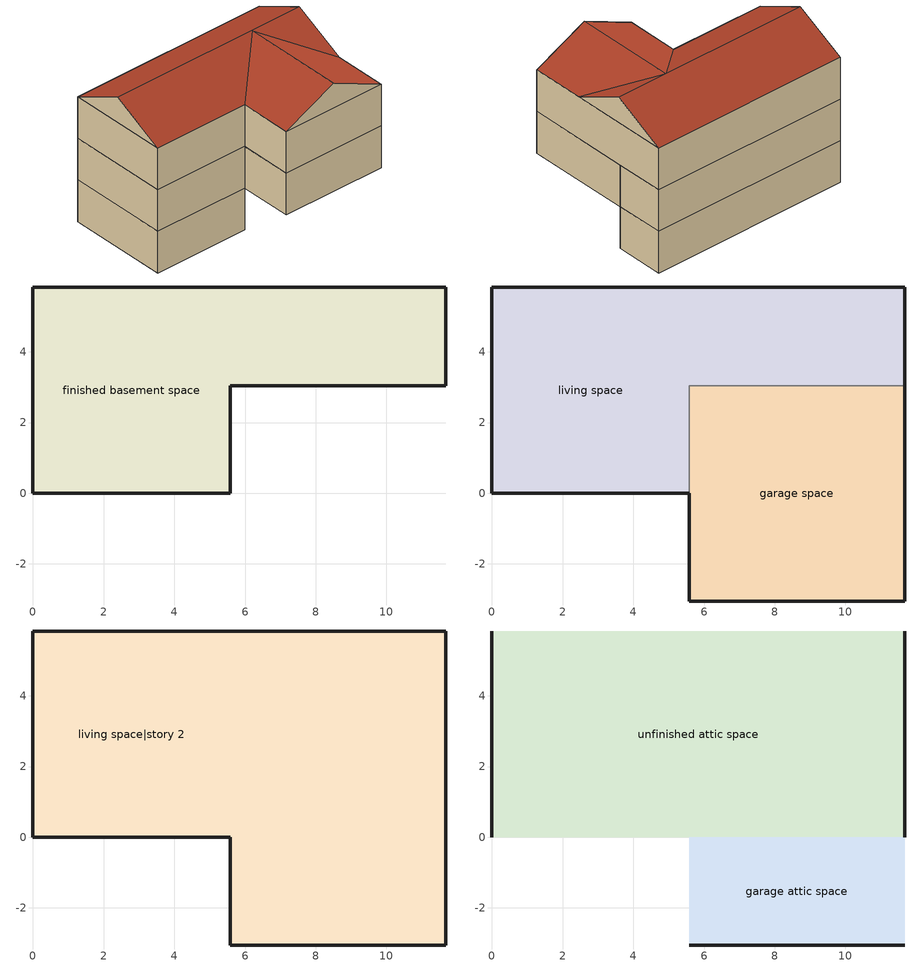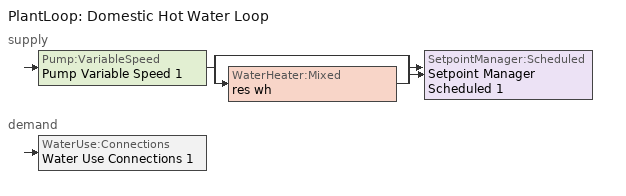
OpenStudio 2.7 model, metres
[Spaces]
finished basement space
 floor foundation: 0,0 0,5.84 11.67,5.84 11.67,3.05 5.58,3.05 5.58,0 z-2.44
 wall foundation: 0,5.84 0,0 5.58,0 5.58,3.05 11.67,3.05 11.67,5.84 0,5.84 z-2.44:0
garage space
 floor foundation: 5.58,-3.05 5.58,3.05 11.67,3.05 11.67,-3.05 z0
 wall outside: 5.58,0 5.58,-3.05 11.67,-3.05 11.67,3.05 z0:2.44
 wall to living space: 11.67,3.05 5.58,3.05 5.58,0 z0:2.44
living space
 floor to finished basement space: 0,0 0,5.84 11.67,5.84 11.67,3.05 5.58,3.05 5.58,0 z0
 wall outside: 11.67,3.05 11.67,5.84 0,5.84 0,0 5.58,0 z0:2.44
living space|story 2
 floor to garage space: 11.67,3.05 11.67,-3.05 5.58,-3.05 5.58,3.05 z2.44
 floor to living space: 11.67,5.84 11.67,3.05 5.58,3.05 5.58,0 0,0 0,5.84 z2.44
 wall outside: 0,5.84 0,0 5.58,0 5.58,-3.05 11.67,-3.05 11.67,5.84 0,5.84 z2.44:4.88
unfinished attic space
 floor to living space|story 2: 11.67,5.84 11.67,0 0,0 0,5.84 z4.88
 wall outside: 0,2.92,6.34 0,5.84,4.88 0,0,4.88; 11.67,2.92,6.34 11.67,0,4.88 11.67,5.84,4.88
 roof outside: 0,2.92,6.34 11.67,2.92,6.34 11.67,5.84,4.88 0,5.84,4.88; 0,2.92,6.34 0,0,4.88 5.58,0,4.88 8.62,2.9,6.33 11.67,0,4.88 11.67,2.92,6.34
garage attic space
 floor to living space|story 2: 5.58,-3.05 5.58,0 11.67,0 11.67,-3.05 z4.88
 wall outside: 5.58,-3.05,4.88 11.67,-3.05,4.88 8.62,-3.05,6.33
 roof outside: 5.58,0,4.88 5.58,-3.05,4.88 8.62,-3.05,6.33 8.62,2.9,6.33; 11.67,0,4.88 8.62,2.9,6.33 8.62,-3.05,6.33 11.67,-3.05,4.88
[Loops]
PlantLoop 'Domestic Hot Water Loop'
 supply: Pump:VariableSpeed 'Pump Variable Speed 1' > split
  | bypass
  | WaterHeater:Mixed 'res wh'
  join > SetpointManager:Scheduled 'Setpoint Manager Scheduled 1'
 demand: WaterUse:Connections 'Water Use Connections 1'
[Building]
Building 1: North Axis {deg}=0; Standards Number of Stories=3; Standards Number of Above Ground Stories=2; Standards Building Type=singlefamilydetached; Standards Number of Living Units=1
[Site]
Denver Intl Ap_CO_USA: Latitude {deg}=39.83; Longitude {deg}=-104.65; Time Zone {hr}=-7; Elevation {m}=1650
[ClimateZones]
Climate Zone Institution Name 2=Building America; Climate Zone Document Year 2=0; Climate Zone Value 2=Cold
[Site:WaterMainsTemperature]
Calculation Method=Correlation; Annual Average Outdoor Air Temperature {C}=10.8753; Maximum Difference In Monthly Average Outdoor Air Temperatures {deltaC}=23.1524
[Site:GroundTemperature:Deep]
10.8753, 10.8753, 10.8753, 10.8753, 10.8753, 10.8753, 10.8753, 10.8753, 10.8753, 10.8753, 10.8753, 10.8753
[Material]
EMPD dummy: Roughness=Rough; Thickness {m}=0.001; Conductivity {W/m-K}=0.1; Density {kg/m3}=100; Specific Heat {J/kg-K}=100; Thermal Absorptance=0.9; Solar Absorptance=0.5; Visible Absorptance=0.1
[MaterialProperty:MoisturePenetrationDepth:Settings]
Material=EMPD dummy; Water Vapor Diffusion Resistance Factor=500; Moisture Equation Coefficient a=0.0069; Moisture Equation Coefficient b=0.9066; Moisture Equation Coefficient c=0.0404; Moisture Equation Coefficient d=22.1121; Surface Layer Penetration Depth {m}=0.1; Deep Layer Penetration Depth {m}=0; Coating Layer Thickness {m}=0; Coating Layer Water Vapor Diffusion Resistance Factor=0
[Construction]
EMPD dummy: EMPD dummy
[ThermalZone] Use Ideal Air Loads=No
living zone; garage zone; unfinished attic zone; finished basement zone
[Sizing:Zone] Zone Cooling Design Supply Air Temperature Input Method=SupplyAirTemperature; Zone Cooling Design Supply Air Temperature {C}=14; Zone Cooling Design Supply Air Temperature Difference {deltaC}=11.11; Zone Heating Design Supply Air Temperature Input Method=SupplyAirTemperature; Zone Heating Design Supply Air Temperature {C}=40; Zone Heating Design Supply Air Temperature Difference {deltaC}=11.11; Zone Cooling Design Supply Air Humidity Ratio {kg-H2O/kg-air}=0.0085; Zone Heating Design Supply Air Humidity Ratio {kg-H2O/kg-air}=0.008; Cooling Design Air Flow Method=DesignDay; Heating Design Air Flow Method=DesignDay; Account for Dedicated Outdoor Air System=No; Dedicated Outdoor Air System Control Strategy=NeutralSupplyAir; Dedicated Outdoor Air Low Setpoint Temperature for Design {C}=autosize; Dedicated Outdoor Air High Setpoint Temperature for Design {C}=autosize
living zone; garage zone; unfinished attic zone; finished basement zone
[Space]
Name | Space Type | Thermal Zone | Building Unit
garage space | Space Type 1 | garage zone
living space; living space|story 2 | Space Type 2 | living zone | unit 1
unfinished attic space; garage attic space | Space Type 3 | unfinished attic zone
finished basement space | Space Type 4 | finished basement zone | unit 1
[SpaceType]
Name | Standards Space Type
Space Type 1 | garage
Space Type 2 | living
Space Type 3 | unfinished attic
Space Type 4 | finished basement
[BuildingUnit]
unit 1: Building Unit Type=Residential
[InternalMass:Definition] Construction=EMPD dummy; Design Level Calculation Method=SurfaceArea
Name | Surface Area {m2}
EMPD dummy garage space | 37.1612
EMPD dummy garage attic space | 18.5806
EMPD dummy unfinished attic space | 68.1289
[InternalMass] Multiplier=1
Name | Internal Mass Definition | Space or SpaceType
EMPD dummy garage space | EMPD dummy garage space | garage space
EMPD dummy garage attic space | EMPD dummy garage attic space | garage attic space
EMPD dummy unfinished attic space | EMPD dummy unfinished attic space | unfinished attic space
[PlantLoop]
Domestic Hot Water Loop: Glycol Concentration=0; Maximum Loop Flow Rate {m3/s}=0.01; Plant Loop Volume {m3}=0.003; Load Distribution Scheme=Optimal
[Sizing:Plant]
Domestic Hot Water Loop: Loop Type=Heating; Design Loop Exit Temperature {C}=52.6667; Loop Design Temperature Difference {deltaC}=5.55556; Sizing Option=NonCoincident; Zone Timesteps in Averaging Window=1; Coincident Sizing Factor Mode=None
[Pump:VariableSpeed]
Pump Variable Speed 1: Rated Flow Rate {m3/s}=0.01; Rated Pump Head {Pa}=1; Rated Power Consumption {W}=0; Motor Efficiency=1; Fraction of Motor Inefficiencies to Fluid Stream=0; Coefficient 1 of the Part Load Performance Curve=0; Coefficient 2 of the Part Load Performance Curve=1; Coefficient 3 of the Part Load Performance Curve=0; Coefficient 4 of the Part Load Performance Curve=0; Pump Control Type=Intermittent; Skin Loss Radiative Fraction=0.5; Design Power Sizing Method=PowerPerFlowPerPressure; Design Electric Power per Unit Flow Rate {W/(m3/s)}=348701.1; Design Shaft Power per Unit Flow Rate per Unit Head {W-s/m3-Pa}=1.28205; Design Minimum Flow Rate Fraction=0
[SetpointManager:Scheduled]
Setpoint Manager Scheduled 1: Control Variable=Temperature; Schedule=dhw temp
[WaterHeater:Mixed]
res wh: Tank Volume {m3}=0.143846; Setpoint Temperature Schedule=WH Setpoint Temp; Deadband Temperature Difference {deltaC}=2; Maximum Temperature Limit {C}=99; Heater Control Type=Cycle; Heater Maximum Capacity {W}=11722.8; Heater Minimum Capacity {W}=0; Heater Fuel Type=NaturalGas; Heater Thermal Efficiency=0.773298; Off Cycle Parasitic Fuel Consumption Rate {W}=0; Off Cycle Parasitic Fuel Type=Electricity; Off Cycle Parasitic Heat Fraction to Tank=0; On Cycle Parasitic Fuel Consumption Rate {W}=0; On Cycle Parasitic Fuel Type=Electricity; On Cycle Parasitic Heat Fraction to Tank=0; Ambient Temperature Indicator=ThermalZone; Ambient Temperature Thermal Zone=finished basement zone; Off Cycle Loss Coefficient to Ambient Temperature {W/K}=4.15693; Off Cycle Loss Fraction to Thermal Zone=0.64; On Cycle Loss Coefficient to Ambient Temperature {W/K}=4.15693; On Cycle Loss Fraction to Thermal Zone=1; Use Side Effectiveness=1; Source Side Effectiveness=1; Use Side Design Flow Rate {m3/s}=autosize; Source Side Design Flow Rate {m3/s}=autosize; Indirect Water Heating Recovery Time {hr}=1.5; Source Side Flow Control Mode=IndirectHeatPrimarySetpoint
[WaterUse:Connections]
Water Use Connections 1: Water Use Equipment Name 1=residential shower; Water Use Equipment Name 2=residential sink; Water Use Equipment Name 3=residential bath; Water Use Equipment Name 4=residential shower dist=0.0; Water Use Equipment Name 5=residential sink dist=0.0; Water Use Equipment Name 6=residential bath dist=0.0
[WaterUse:Equipment:Definition]
Name | Peak Flow Rate {m3/s} | Target Temperature Schedule
residential shower | 0.000274695 | residential shower temperature schedule
residential sink | 0.000212399 | residential sink temperature schedule
residential bath | 0.000429619 | residential bath temperature schedule
residential shower dist=0.0 | 0 | residential shower temperature schedule
residential sink dist=0.0 | 0 | residential sink temperature schedule
residential bath dist=0.0 | 0 | residential bath temperature schedule
[WaterUse:Equipment] Space=living space|story 2
Name | Water Use Equipment Definition | Flow Rate Fraction Schedule
residential shower | residential shower | residential shower schedule
residential sink | residential sink | residential sink schedule
residential bath | residential bath | residential bath schedule
residential shower dist=0.0 | residential shower dist=0.0 | residential shower schedule
residential sink dist=0.0 | residential sink dist=0.0 | residential sink schedule
residential bath dist=0.0 | residential bath dist=0.0 | residential bath schedule
[OtherEquipment:Definition] Design Level Calculation Method=EquipmentLevel; Fraction Radiant=0; Fraction Lost=0
Name | Design Level {W} | Fraction Latent
residential shower | 7899.46 | 0.487197
residential sink | 2132.88 | 0.312222
residential bath | 6337.27 | 0
residential hot water distribution | 99.0622 | 0
[OtherEquipment] Space or SpaceType=living space|story 2
Name | Other Equipment Definition | Schedule
residential shower | residential shower | residential shower schedule
residential sink | residential sink | residential sink schedule
residential bath | residential bath | residential bath schedule
residential hot water distribution | residential hot water distribution | residential hot water distribution schedule
[Schedule:Constant]
Name | Value
dhw temp; WH Setpoint Temp | 52.6667
residential shower temperature schedule; residential sink temperature schedule; residential bath temperature schedule | 43.3333
[Schedule:Ruleset]
Name | Default Day Schedule
residential shower schedule | Schedule Day 1
residential sink schedule | Schedule Day 2
residential bath schedule | Schedule Day 3
residential hot water distribution schedule | Schedule Day 4
[Schedule:Day]
Schedule Day 1; residential shower schedule allday5; Schedule Day 2; Schedule Day 3; residential bath schedule allday1; residential bath schedule allday2; residential bath schedule allday3; residential bath schedule allday4; residential bath schedule allday6; residential bath schedule allday7; Schedule Day 4: 24, 0, 0
residential shower schedule allday1: 17, 50, 0, 18, 0, 0.0792065, 18, 10, 0.316826, 24, 0, 0
residential shower schedule allday2: 23, 0, 0, 23, 10, 0.248714, 24, 0, 0
residential shower schedule allday3: 9, 40, 0, 10, 0, 0.319912, 10, 10, 0, 10, 20, 0.464365, 24, 0, 0
residential shower schedule allday4: 8, 10, 0, 8, 20, 0.172128, 8, 30, 0.258193, 24, 0, 0
residential shower schedule allday6: 5, 10, 0, 5, 20, 0.35256, 5, 30, 0.493583, 21, 20, 0, 21, 30, 0.220132, 21, 40, 0.366887, 24, 0, 0
residential shower schedule allday7: 3, 50, 0, 4, 0, 0.157899, 4, 30, 0, 4, 40, 0.489101, 4, 50, 0.0978202, 9, 40, 0, 9, 50, 0.154225, 24, 0, 0
residential sink schedule allday1: 6, 40, 0, 6, 50, 0.0086028, 7, 30, 0, 7, 40, 0.0212629, 11, 50, 0, 12, 0, 0.01205, 12, 10, 0.0746492, 12, 40, 0, 12, 50, 0.0014948, 14, 0, 0, 14, 10, 0.0018914, 14, 30, 0, 14, 40, 0.0430445, 15, 30, 0, 15, 40, 0.0015863, 15, 50, 0.0124771, 16, 0, 0.0140024, 18, 10, 0, 18, 20, 0.0001525, 18, 40, 0, 18, 50, 0.108054, 19, 0, 0.0105552, 19, 10, 0.0058572, 19, 30, 0, 19, 40, 0.002593, 21, 0, 0, 21, 10, 0.0084808, 21, 20, 0.0346858, 22, 10, 0, 22, 20, 0.0104026, 22, 50, 0, 23, 0, 0.0011897, 24, 0, 0
residential sink schedule allday2: 7, 30, 0, 7, 40, 0.0137584, 7, 50, 0, 8, 0, 0.0368517, 9, 50, 0, 10, 0, 0.111562, 10, 10, 0.0028066, 10, 20, 0, 10, 30, 0.0716901, 12, 30, 0, 12, 40, 0.028432, 15, 20, 0, 15, 30, 0.0456376, 17, 20, 0, 17, 30, 0.0330994, 19, 10, 0, 19, 20, 0.0031117, 19, 30, 0.0042709, 24, 0, 0
residential sink schedule allday3: 0, 30, 0, 0, 40, 0.0021049, 3, 30, 0, 3, 40, 0.0138499, 3, 50, 0.0053386, 11, 10, 0, 11, 20, 0.0322758, 11, 30, 0.0024405, 13, 20, 0, 13, 30, 0.0039048, 14, 20, 0, 14, 30, 0.0010677, 16, 30, 0, 16, 40, 0.0026236, 17, 0, 0, 17, 10, 0.0176327, 18, 30, 0, 18, 40, 0.0690055, 22, 20, 0, 22, 30, 0.0258389, 22, 40, 0.0006406, 23, 10, 0, 23, 20, 0.0341672, 24, 0, 0
residential sink schedule allday4: 1, 50, 0, 2, 0, 0.03554, 4, 50, 0, 5, 0, 0.0367907, 7, 0, 0, 7, 10, 0.0053996, 7, 20, 0.0198597, 7, 30, 0.0270592, 8, 20, 0, 8, 30, 0.0179683, 8, 40, 0.0655889, 8, 50, 0.0573215, 9, 0, 0, 9, 10, 0.138987, 10, 30, 0, 10, 40, 0.0021354, 11, 10, 0, 11, 20, 0.144966, 11, 30, 0.143319, 11, 40, 0.0082062, 11, 50, 0.0019829, 12, 0, 0.0206833, 14, 10, 0, 14, 20, 0.0084808, 14, 30, 0.00241, 14, 40, 0, 14, 50, 0.0370653, 15, 50, 0, 16, 0, 0.0349298, 17, 10, 0, 17, 20, 0.0017389, 17, 50, 0, 18, 0, 0.035662, 18, 10, 0.0040268, 19, 0, 0, 19, 10, 0.151373, 22, 20, 0, 22, 30, 0.0772118, 24, 0, 0
residential sink schedule allday5: 0, 10, 0.0152837, 6, 10, 0, 6, 20, 0.202196, 6, 30, 0.354088, 7, 40, 0, 7, 50, 0.0074436, 12, 0, 0, 12, 10, 0.0003356, 12, 20, 0.0276693, 12, 40, 0, 12, 50, 0.0931361, 13, 10, 0, 13, 20, 0.0402379, 14, 10, 0, 14, 20, 0.0084198, 17, 0, 0, 17, 10, 0.050488, 17, 30, 0, 17, 40, 0.0607687, 18, 0, 0, 18, 10, 0.0286455, 19, 30, 0, 19, 40, 0.0096095, 20, 0, 0, 20, 10, 0.0325808, 22, 40, 0, 22, 50, 0.033435, 24, 0, 0
residential sink schedule allday6: 1, 40, 0, 1, 50, 0.156315, 6, 10, 0, 6, 20, 0.0126602, 8, 0, 0, 8, 10, 0.0030506, 8, 20, 0.0008847, 8, 40, 0, 8, 50, 0.0012508, 9, 50, 0, 10, 0, 0.132947, 12, 0, 0, 12, 10, 0.0358756, 13, 40, 0, 13, 50, 0.0626601, 14, 0, 0.0663819, 15, 0, 0, 15, 10, 0.0149481, 15, 50, 0, 16, 0, 0.0352655, 16, 50, 0, 17, 0, 0.0036608, 17, 20, 0, 17, 30, 0.033496, 17, 40, 0, 17, 50, 0.0455765, 18, 0, 0.0424649, 18, 10, 0.0245882, 18, 20, 0.0461866, 18, 30, 0.190055, 18, 40, 0.0491153, 19, 10, 0, 19, 20, 0.0698597, 19, 30, 0, 19, 40, 0.0044844, 19, 50, 0.0025016, 22, 0, 0, 22, 10, 0.0629652, 23, 0, 0, 23, 10, 0.0049115, 24, 0, 0
residential sink schedule allday7: 5, 20, 0, 5, 30, 0.0002135, 5, 40, 0.0007931, 6, 0, 0, 6, 10, 0.0058267, 6, 40, 0, 6, 50, 0.266565, 7, 0, 0.0653753, 7, 10, 0, 7, 20, 0.0323673, 9, 0, 0, 9, 10, 0.0221477, 9, 50, 0, 10, 0, 0.0261134, 11, 40, 0, 11, 50, 0.00964, 12, 20, 0, 12, 30, 0.0394753, 16, 0, 0, 16, 10, 0.158145, 16, 20, 0.0459426, 16, 30, 0.0755339, 16, 40, 0.0537828, 17, 10, 0, 17, 20, 0.140635, 17, 30, 0.0449664, 17, 40, 0.0014338, 18, 40, 0, 18, 50, 0.0034777, 19, 0, 0.0079621, 21, 0, 0, 21, 10, 0.059701, 21, 20, 0.0100061, 22, 40, 0, 22, 50, 0.0027456, 23, 30, 0, 23, 40, 9.15e-05, 23, 50, 0.047895, 24, 0, 0
residential bath schedule allday5: 10, 30, 0, 10, 50, 0.361288, 24, 0, 0
residential hot water distribution schedule allday1; residential hot water distribution schedule allday2; residential hot water distribution schedule allday3; residential hot water distribution schedule allday4; residential hot water distribution schedule allday5; residential hot water distribution schedule allday6; residential hot water distribution schedule allday7; residential hot water distribution schedule allday8; residential hot water distribution schedule allday9; residential hot water distribution schedule allday10; residential hot water distribution schedule allday11; residential hot water distribution schedule allday12: 1, 0, 0.078424, 2, 0, 0.0392749, 4, 0, 0.00981873, 5, 0, 0.0392749, 6, 0, 0.274547, 7, 0, 0.941213, 8, 0, 1, 9, 0, 0.960725, 10, 0, 0.843152, 11, 0, 0.764728, 12, 0, 0.60788, 13, 0, 0.529456, 15, 0, 0.470544, 16, 0, 0.411757, 17, 0, 0.548968, 18, 0, 0.725453, 19, 0, 0.86279, 20, 0, 0.823515, 21, 0, 0.745091, 22, 0, 0.60788, 23, 0, 0.529456, 24, 0, 0.294058
[Schedule:Rule] Apply Sunday=Yes; Apply Monday=Yes; Apply Tuesday=Yes; Apply Wednesday=Yes; Apply Thursday=Yes; Apply Friday=Yes; Apply Saturday=Yes
Name | Schedule Ruleset | Rule Order | Day Schedule | Date Specification Type | Specific Month 1 | Specific Day 1 | Specific Month 2 | Specific Day 2 | Specific Month 3 | Specific Day 3 | Specific Month 4 | Specific Day 4 | Specific Month 5 | Specific Day 5 | Specific Month 6 | Specific Day 6 | Specific Month 7 | Specific Day 7 | Specific Month 8 | Specific Day 8 | Specific Month 9 | Specific Day 9 | Specific Month 10 | Specific Day 10 | Specific Month 11 | Specific Day 11 | Specific Month 12 | Specific Day 12 | Specific Month 13 | Specific Day 13 | Specific Month 14 | Specific Day 14 | Specific Month 15 | Specific Day 15 | Specific Month 16 | Specific Day 16 | Specific Month 17 | Specific Day 17 | Specific Month 18 | Specific Day 18 | Specific Month 19 | Specific Day 19 | Specific Month 20 | Specific Day 20 | Specific Month 21 | Specific Day 21 | Specific Month 22 | Specific Day 22 | Specific Month 23 | Specific Day 23 | Specific Month 24 | Specific Day 24 | Specific Month 25 | Specific Day 25 | Specific Month 26 | Specific Day 26 | Specific Month 27 | Specific Day 27 | Specific Month 28 | Specific Day 28 | Specific Month 29 | Specific Day 29 | Specific Month 30 | Specific Day 30 | Specific Month 31 | Specific Day 31 | Specific Month 32 | Specific Day 32 | Specific Month 33 | Specific Day 33 | Specific Month 34 | Specific Day 34 | Specific Month 35 | Specific Day 35 | Specific Month 36 | Specific Day 36 | Specific Month 37 | Specific Day 37 | Specific Month 38 | Specific Day 38 | Specific Month 39 | Specific Day 39 | Specific Month 40 | Specific Day 40 | Specific Month 41 | Specific Day 41 | Specific Month 42 | Specific Day 42 | Specific Month 43 | Specific Day 43 | Specific Month 44 | Specific Day 44 | Specific Month 45 | Specific Day 45 | Specific Month 46 | Specific Day 46 | Specific Month 47 | Specific Day 47 | Specific Month 48 | Specific Day 48 | Specific Month 49 | Specific Day 49 | Specific Month 50 | Specific Day 50 | Specific Month 51 | Specific Day 51 | Specific Month 52 | Specific Day 52 | Specific Month 53 | Specific Day 53 | Start Month | Start Day | End Month | End Day
residential shower schedule allday ruleset1 | residential shower schedule | 6 | residential shower schedule allday1 | SpecificDates | 1 | 1 | 1 | 8 | 1 | 15 | 1 | 22 | 1 | 29 | 2 | 5 | 2 | 12 | 2 | 19 | 2 | 26 | 3 | 5 | 3 | 12 | 3 | 19 | 3 | 26 | 4 | 2 | 4 | 9 | 4 | 16 | 4 | 23 | 4 | 30 | 5 | 7 | 5 | 14 | 5 | 21 | 5 | 28 | 6 | 4 | 6 | 11 | 6 | 18 | 6 | 25 | 7 | 2 | 7 | 9 | 7 | 16 | 7 | 23 | 7 | 30 | 8 | 6 | 8 | 13 | 8 | 20 | 8 | 27 | 9 | 3 | 9 | 10 | 9 | 17 | 9 | 24 | 10 | 1 | 10 | 8 | 10 | 15 | 10 | 22 | 10 | 29 | 11 | 5 | 11 | 12 | 11 | 19 | 11 | 26 | 12 | 3 | 12 | 10 | 12 | 17 | 12 | 24 | 12 | 31
residential shower schedule allday ruleset2 | residential shower schedule | 5 | residential shower schedule allday2 | SpecificDates | 1 | 2 | 1 | 9 | 1 | 16 | 1 | 23 | 1 | 30 | 2 | 6 | 2 | 13 | 2 | 20 | 2 | 27 | 3 | 6 | 3 | 13 | 3 | 20 | 3 | 27 | 4 | 3 | 4 | 10 | 4 | 17 | 4 | 24 | 5 | 1 | 5 | 8 | 5 | 15 | 5 | 22 | 5 | 29 | 6 | 5 | 6 | 12 | 6 | 19 | 6 | 26 | 7 | 3 | 7 | 10 | 7 | 17 | 7 | 24 | 7 | 31 | 8 | 7 | 8 | 14 | 8 | 21 | 8 | 28 | 9 | 4 | 9 | 11 | 9 | 18 | 9 | 25 | 10 | 2 | 10 | 9 | 10 | 16 | 10 | 23 | 10 | 30 | 11 | 6 | 11 | 13 | 11 | 20 | 11 | 27 | 12 | 4 | 12 | 11 | 12 | 18 | 12 | 25
residential shower schedule allday ruleset3 | residential shower schedule | 4 | residential shower schedule allday3 | SpecificDates | 1 | 3 | 1 | 10 | 1 | 17 | 1 | 24 | 1 | 31 | 2 | 7 | 2 | 14 | 2 | 21 | 2 | 28 | 3 | 7 | 3 | 14 | 3 | 21 | 3 | 28 | 4 | 4 | 4 | 11 | 4 | 18 | 4 | 25 | 5 | 2 | 5 | 9 | 5 | 16 | 5 | 23 | 5 | 30 | 6 | 6 | 6 | 13 | 6 | 20 | 6 | 27 | 7 | 4 | 7 | 11 | 7 | 18 | 7 | 25 | 8 | 1 | 8 | 8 | 8 | 15 | 8 | 22 | 8 | 29 | 9 | 5 | 9 | 12 | 9 | 19 | 9 | 26 | 10 | 3 | 10 | 10 | 10 | 17 | 10 | 24 | 10 | 31 | 11 | 7 | 11 | 14 | 11 | 21 | 11 | 28 | 12 | 5 | 12 | 12 | 12 | 19 | 12 | 26
residential shower schedule allday ruleset4 | residential shower schedule | 3 | residential shower schedule allday4 | SpecificDates | 1 | 4 | 1 | 11 | 1 | 18 | 1 | 25 | 2 | 1 | 2 | 8 | 2 | 15 | 2 | 22 | 3 | 1 | 3 | 8 | 3 | 15 | 3 | 22 | 3 | 29 | 4 | 5 | 4 | 12 | 4 | 19 | 4 | 26 | 5 | 3 | 5 | 10 | 5 | 17 | 5 | 24 | 5 | 31 | 6 | 7 | 6 | 14 | 6 | 21 | 6 | 28 | 7 | 5 | 7 | 12 | 7 | 19 | 7 | 26 | 8 | 2 | 8 | 9 | 8 | 16 | 8 | 23 | 8 | 30 | 9 | 6 | 9 | 13 | 9 | 20 | 9 | 27 | 10 | 4 | 10 | 11 | 10 | 18 | 10 | 25 | 11 | 1 | 11 | 8 | 11 | 15 | 11 | 22 | 11 | 29 | 12 | 6 | 12 | 13 | 12 | 20 | 12 | 27
residential shower schedule allday ruleset5 | residential shower schedule | 2 | residential shower schedule allday5 | SpecificDates | 1 | 5 | 1 | 12 | 1 | 19 | 1 | 26 | 2 | 2 | 2 | 9 | 2 | 16 | 2 | 23 | 3 | 2 | 3 | 9 | 3 | 16 | 3 | 23 | 3 | 30 | 4 | 6 | 4 | 13 | 4 | 20 | 4 | 27 | 5 | 4 | 5 | 11 | 5 | 18 | 5 | 25 | 6 | 1 | 6 | 8 | 6 | 15 | 6 | 22 | 6 | 29 | 7 | 6 | 7 | 13 | 7 | 20 | 7 | 27 | 8 | 3 | 8 | 10 | 8 | 17 | 8 | 24 | 8 | 31 | 9 | 7 | 9 | 14 | 9 | 21 | 9 | 28 | 10 | 5 | 10 | 12 | 10 | 19 | 10 | 26 | 11 | 2 | 11 | 9 | 11 | 16 | 11 | 23 | 11 | 30 | 12 | 7 | 12 | 14 | 12 | 21 | 12 | 28
residential shower schedule allday ruleset6 | residential shower schedule | 1 | residential shower schedule allday6 | SpecificDates | 1 | 6 | 1 | 13 | 1 | 20 | 1 | 27 | 2 | 3 | 2 | 10 | 2 | 17 | 2 | 24 | 3 | 3 | 3 | 10 | 3 | 17 | 3 | 24 | 3 | 31 | 4 | 7 | 4 | 14 | 4 | 21 | 4 | 28 | 5 | 5 | 5 | 12 | 5 | 19 | 5 | 26 | 6 | 2 | 6 | 9 | 6 | 16 | 6 | 23 | 6 | 30 | 7 | 7 | 7 | 14 | 7 | 21 | 7 | 28 | 8 | 4 | 8 | 11 | 8 | 18 | 8 | 25 | 9 | 1 | 9 | 8 | 9 | 15 | 9 | 22 | 9 | 29 | 10 | 6 | 10 | 13 | 10 | 20 | 10 | 27 | 11 | 3 | 11 | 10 | 11 | 17 | 11 | 24 | 12 | 1 | 12 | 8 | 12 | 15 | 12 | 22 | 12 | 29
residential shower schedule allday ruleset7 | residential shower schedule | 0 | residential shower schedule allday7 | SpecificDates | 1 | 7 | 1 | 14 | 1 | 21 | 1 | 28 | 2 | 4 | 2 | 11 | 2 | 18 | 2 | 25 | 3 | 4 | 3 | 11 | 3 | 18 | 3 | 25 | 4 | 1 | 4 | 8 | 4 | 15 | 4 | 22 | 4 | 29 | 5 | 6 | 5 | 13 | 5 | 20 | 5 | 27 | 6 | 3 | 6 | 10 | 6 | 17 | 6 | 24 | 7 | 1 | 7 | 8 | 7 | 15 | 7 | 22 | 7 | 29 | 8 | 5 | 8 | 12 | 8 | 19 | 8 | 26 | 9 | 2 | 9 | 9 | 9 | 16 | 9 | 23 | 9 | 30 | 10 | 7 | 10 | 14 | 10 | 21 | 10 | 28 | 11 | 4 | 11 | 11 | 11 | 18 | 11 | 25 | 12 | 2 | 12 | 9 | 12 | 16 | 12 | 23 | 12 | 30
residential sink schedule allday ruleset1 | residential sink schedule | 6 | residential sink schedule allday1 | SpecificDates | 1 | 1 | 1 | 8 | 1 | 15 | 1 | 22 | 1 | 29 | 2 | 5 | 2 | 12 | 2 | 19 | 2 | 26 | 3 | 5 | 3 | 12 | 3 | 19 | 3 | 26 | 4 | 2 | 4 | 9 | 4 | 16 | 4 | 23 | 4 | 30 | 5 | 7 | 5 | 14 | 5 | 21 | 5 | 28 | 6 | 4 | 6 | 11 | 6 | 18 | 6 | 25 | 7 | 2 | 7 | 9 | 7 | 16 | 7 | 23 | 7 | 30 | 8 | 6 | 8 | 13 | 8 | 20 | 8 | 27 | 9 | 3 | 9 | 10 | 9 | 17 | 9 | 24 | 10 | 1 | 10 | 8 | 10 | 15 | 10 | 22 | 10 | 29 | 11 | 5 | 11 | 12 | 11 | 19 | 11 | 26 | 12 | 3 | 12 | 10 | 12 | 17 | 12 | 24 | 12 | 31
residential sink schedule allday ruleset2 | residential sink schedule | 5 | residential sink schedule allday2 | SpecificDates | 1 | 2 | 1 | 9 | 1 | 16 | 1 | 23 | 1 | 30 | 2 | 6 | 2 | 13 | 2 | 20 | 2 | 27 | 3 | 6 | 3 | 13 | 3 | 20 | 3 | 27 | 4 | 3 | 4 | 10 | 4 | 17 | 4 | 24 | 5 | 1 | 5 | 8 | 5 | 15 | 5 | 22 | 5 | 29 | 6 | 5 | 6 | 12 | 6 | 19 | 6 | 26 | 7 | 3 | 7 | 10 | 7 | 17 | 7 | 24 | 7 | 31 | 8 | 7 | 8 | 14 | 8 | 21 | 8 | 28 | 9 | 4 | 9 | 11 | 9 | 18 | 9 | 25 | 10 | 2 | 10 | 9 | 10 | 16 | 10 | 23 | 10 | 30 | 11 | 6 | 11 | 13 | 11 | 20 | 11 | 27 | 12 | 4 | 12 | 11 | 12 | 18 | 12 | 25
residential sink schedule allday ruleset3 | residential sink schedule | 4 | residential sink schedule allday3 | SpecificDates | 1 | 3 | 1 | 10 | 1 | 17 | 1 | 24 | 1 | 31 | 2 | 7 | 2 | 14 | 2 | 21 | 2 | 28 | 3 | 7 | 3 | 14 | 3 | 21 | 3 | 28 | 4 | 4 | 4 | 11 | 4 | 18 | 4 | 25 | 5 | 2 | 5 | 9 | 5 | 16 | 5 | 23 | 5 | 30 | 6 | 6 | 6 | 13 | 6 | 20 | 6 | 27 | 7 | 4 | 7 | 11 | 7 | 18 | 7 | 25 | 8 | 1 | 8 | 8 | 8 | 15 | 8 | 22 | 8 | 29 | 9 | 5 | 9 | 12 | 9 | 19 | 9 | 26 | 10 | 3 | 10 | 10 | 10 | 17 | 10 | 24 | 10 | 31 | 11 | 7 | 11 | 14 | 11 | 21 | 11 | 28 | 12 | 5 | 12 | 12 | 12 | 19 | 12 | 26
residential sink schedule allday ruleset4 | residential sink schedule | 3 | residential sink schedule allday4 | SpecificDates | 1 | 4 | 1 | 11 | 1 | 18 | 1 | 25 | 2 | 1 | 2 | 8 | 2 | 15 | 2 | 22 | 3 | 1 | 3 | 8 | 3 | 15 | 3 | 22 | 3 | 29 | 4 | 5 | 4 | 12 | 4 | 19 | 4 | 26 | 5 | 3 | 5 | 10 | 5 | 17 | 5 | 24 | 5 | 31 | 6 | 7 | 6 | 14 | 6 | 21 | 6 | 28 | 7 | 5 | 7 | 12 | 7 | 19 | 7 | 26 | 8 | 2 | 8 | 9 | 8 | 16 | 8 | 23 | 8 | 30 | 9 | 6 | 9 | 13 | 9 | 20 | 9 | 27 | 10 | 4 | 10 | 11 | 10 | 18 | 10 | 25 | 11 | 1 | 11 | 8 | 11 | 15 | 11 | 22 | 11 | 29 | 12 | 6 | 12 | 13 | 12 | 20 | 12 | 27
residential sink schedule allday ruleset5 | residential sink schedule | 2 | residential sink schedule allday5 | SpecificDates | 1 | 5 | 1 | 12 | 1 | 19 | 1 | 26 | 2 | 2 | 2 | 9 | 2 | 16 | 2 | 23 | 3 | 2 | 3 | 9 | 3 | 16 | 3 | 23 | 3 | 30 | 4 | 6 | 4 | 13 | 4 | 20 | 4 | 27 | 5 | 4 | 5 | 11 | 5 | 18 | 5 | 25 | 6 | 1 | 6 | 8 | 6 | 15 | 6 | 22 | 6 | 29 | 7 | 6 | 7 | 13 | 7 | 20 | 7 | 27 | 8 | 3 | 8 | 10 | 8 | 17 | 8 | 24 | 8 | 31 | 9 | 7 | 9 | 14 | 9 | 21 | 9 | 28 | 10 | 5 | 10 | 12 | 10 | 19 | 10 | 26 | 11 | 2 | 11 | 9 | 11 | 16 | 11 | 23 | 11 | 30 | 12 | 7 | 12 | 14 | 12 | 21 | 12 | 28
residential sink schedule allday ruleset6 | residential sink schedule | 1 | residential sink schedule allday6 | SpecificDates | 1 | 6 | 1 | 13 | 1 | 20 | 1 | 27 | 2 | 3 | 2 | 10 | 2 | 17 | 2 | 24 | 3 | 3 | 3 | 10 | 3 | 17 | 3 | 24 | 3 | 31 | 4 | 7 | 4 | 14 | 4 | 21 | 4 | 28 | 5 | 5 | 5 | 12 | 5 | 19 | 5 | 26 | 6 | 2 | 6 | 9 | 6 | 16 | 6 | 23 | 6 | 30 | 7 | 7 | 7 | 14 | 7 | 21 | 7 | 28 | 8 | 4 | 8 | 11 | 8 | 18 | 8 | 25 | 9 | 1 | 9 | 8 | 9 | 15 | 9 | 22 | 9 | 29 | 10 | 6 | 10 | 13 | 10 | 20 | 10 | 27 | 11 | 3 | 11 | 10 | 11 | 17 | 11 | 24 | 12 | 1 | 12 | 8 | 12 | 15 | 12 | 22 | 12 | 29
residential sink schedule allday ruleset7 | residential sink schedule | 0 | residential sink schedule allday7 | SpecificDates | 1 | 7 | 1 | 14 | 1 | 21 | 1 | 28 | 2 | 4 | 2 | 11 | 2 | 18 | 2 | 25 | 3 | 4 | 3 | 11 | 3 | 18 | 3 | 25 | 4 | 1 | 4 | 8 | 4 | 15 | 4 | 22 | 4 | 29 | 5 | 6 | 5 | 13 | 5 | 20 | 5 | 27 | 6 | 3 | 6 | 10 | 6 | 17 | 6 | 24 | 7 | 1 | 7 | 8 | 7 | 15 | 7 | 22 | 7 | 29 | 8 | 5 | 8 | 12 | 8 | 19 | 8 | 26 | 9 | 2 | 9 | 9 | 9 | 16 | 9 | 23 | 9 | 30 | 10 | 7 | 10 | 14 | 10 | 21 | 10 | 28 | 11 | 4 | 11 | 11 | 11 | 18 | 11 | 25 | 12 | 2 | 12 | 9 | 12 | 16 | 12 | 23 | 12 | 30
residential bath schedule allday ruleset1 | residential bath schedule | 6 | residential bath schedule allday1 | SpecificDates | 1 | 1 | 1 | 8 | 1 | 15 | 1 | 22 | 1 | 29 | 2 | 5 | 2 | 12 | 2 | 19 | 2 | 26 | 3 | 5 | 3 | 12 | 3 | 19 | 3 | 26 | 4 | 2 | 4 | 9 | 4 | 16 | 4 | 23 | 4 | 30 | 5 | 7 | 5 | 14 | 5 | 21 | 5 | 28 | 6 | 4 | 6 | 11 | 6 | 18 | 6 | 25 | 7 | 2 | 7 | 9 | 7 | 16 | 7 | 23 | 7 | 30 | 8 | 6 | 8 | 13 | 8 | 20 | 8 | 27 | 9 | 3 | 9 | 10 | 9 | 17 | 9 | 24 | 10 | 1 | 10 | 8 | 10 | 15 | 10 | 22 | 10 | 29 | 11 | 5 | 11 | 12 | 11 | 19 | 11 | 26 | 12 | 3 | 12 | 10 | 12 | 17 | 12 | 24 | 12 | 31
residential bath schedule allday ruleset2 | residential bath schedule | 5 | residential bath schedule allday2 | SpecificDates | 1 | 2 | 1 | 9 | 1 | 16 | 1 | 23 | 1 | 30 | 2 | 6 | 2 | 13 | 2 | 20 | 2 | 27 | 3 | 6 | 3 | 13 | 3 | 20 | 3 | 27 | 4 | 3 | 4 | 10 | 4 | 17 | 4 | 24 | 5 | 1 | 5 | 8 | 5 | 15 | 5 | 22 | 5 | 29 | 6 | 5 | 6 | 12 | 6 | 19 | 6 | 26 | 7 | 3 | 7 | 10 | 7 | 17 | 7 | 24 | 7 | 31 | 8 | 7 | 8 | 14 | 8 | 21 | 8 | 28 | 9 | 4 | 9 | 11 | 9 | 18 | 9 | 25 | 10 | 2 | 10 | 9 | 10 | 16 | 10 | 23 | 10 | 30 | 11 | 6 | 11 | 13 | 11 | 20 | 11 | 27 | 12 | 4 | 12 | 11 | 12 | 18 | 12 | 25
residential bath schedule allday ruleset3 | residential bath schedule | 4 | residential bath schedule allday3 | SpecificDates | 1 | 3 | 1 | 10 | 1 | 17 | 1 | 24 | 1 | 31 | 2 | 7 | 2 | 14 | 2 | 21 | 2 | 28 | 3 | 7 | 3 | 14 | 3 | 21 | 3 | 28 | 4 | 4 | 4 | 11 | 4 | 18 | 4 | 25 | 5 | 2 | 5 | 9 | 5 | 16 | 5 | 23 | 5 | 30 | 6 | 6 | 6 | 13 | 6 | 20 | 6 | 27 | 7 | 4 | 7 | 11 | 7 | 18 | 7 | 25 | 8 | 1 | 8 | 8 | 8 | 15 | 8 | 22 | 8 | 29 | 9 | 5 | 9 | 12 | 9 | 19 | 9 | 26 | 10 | 3 | 10 | 10 | 10 | 17 | 10 | 24 | 10 | 31 | 11 | 7 | 11 | 14 | 11 | 21 | 11 | 28 | 12 | 5 | 12 | 12 | 12 | 19 | 12 | 26
residential bath schedule allday ruleset4 | residential bath schedule | 3 | residential bath schedule allday4 | SpecificDates | 1 | 4 | 1 | 11 | 1 | 18 | 1 | 25 | 2 | 1 | 2 | 8 | 2 | 15 | 2 | 22 | 3 | 1 | 3 | 8 | 3 | 15 | 3 | 22 | 3 | 29 | 4 | 5 | 4 | 12 | 4 | 19 | 4 | 26 | 5 | 3 | 5 | 10 | 5 | 17 | 5 | 24 | 5 | 31 | 6 | 7 | 6 | 14 | 6 | 21 | 6 | 28 | 7 | 5 | 7 | 12 | 7 | 19 | 7 | 26 | 8 | 2 | 8 | 9 | 8 | 16 | 8 | 23 | 8 | 30 | 9 | 6 | 9 | 13 | 9 | 20 | 9 | 27 | 10 | 4 | 10 | 11 | 10 | 18 | 10 | 25 | 11 | 1 | 11 | 8 | 11 | 15 | 11 | 22 | 11 | 29 | 12 | 6 | 12 | 13 | 12 | 20 | 12 | 27
residential bath schedule allday ruleset5 | residential bath schedule | 2 | residential bath schedule allday5 | SpecificDates | 1 | 5 | 1 | 12 | 1 | 19 | 1 | 26 | 2 | 2 | 2 | 9 | 2 | 16 | 2 | 23 | 3 | 2 | 3 | 9 | 3 | 16 | 3 | 23 | 3 | 30 | 4 | 6 | 4 | 13 | 4 | 20 | 4 | 27 | 5 | 4 | 5 | 11 | 5 | 18 | 5 | 25 | 6 | 1 | 6 | 8 | 6 | 15 | 6 | 22 | 6 | 29 | 7 | 6 | 7 | 13 | 7 | 20 | 7 | 27 | 8 | 3 | 8 | 10 | 8 | 17 | 8 | 24 | 8 | 31 | 9 | 7 | 9 | 14 | 9 | 21 | 9 | 28 | 10 | 5 | 10 | 12 | 10 | 19 | 10 | 26 | 11 | 2 | 11 | 9 | 11 | 16 | 11 | 23 | 11 | 30 | 12 | 7 | 12 | 14 | 12 | 21 | 12 | 28
residential bath schedule allday ruleset6 | residential bath schedule | 1 | residential bath schedule allday6 | SpecificDates | 1 | 6 | 1 | 13 | 1 | 20 | 1 | 27 | 2 | 3 | 2 | 10 | 2 | 17 | 2 | 24 | 3 | 3 | 3 | 10 | 3 | 17 | 3 | 24 | 3 | 31 | 4 | 7 | 4 | 14 | 4 | 21 | 4 | 28 | 5 | 5 | 5 | 12 | 5 | 19 | 5 | 26 | 6 | 2 | 6 | 9 | 6 | 16 | 6 | 23 | 6 | 30 | 7 | 7 | 7 | 14 | 7 | 21 | 7 | 28 | 8 | 4 | 8 | 11 | 8 | 18 | 8 | 25 | 9 | 1 | 9 | 8 | 9 | 15 | 9 | 22 | 9 | 29 | 10 | 6 | 10 | 13 | 10 | 20 | 10 | 27 | 11 | 3 | 11 | 10 | 11 | 17 | 11 | 24 | 12 | 1 | 12 | 8 | 12 | 15 | 12 | 22 | 12 | 29
residential bath schedule allday ruleset7 | residential bath schedule | 0 | residential bath schedule allday7 | SpecificDates | 1 | 7 | 1 | 14 | 1 | 21 | 1 | 28 | 2 | 4 | 2 | 11 | 2 | 18 | 2 | 25 | 3 | 4 | 3 | 11 | 3 | 18 | 3 | 25 | 4 | 1 | 4 | 8 | 4 | 15 | 4 | 22 | 4 | 29 | 5 | 6 | 5 | 13 | 5 | 20 | 5 | 27 | 6 | 3 | 6 | 10 | 6 | 17 | 6 | 24 | 7 | 1 | 7 | 8 | 7 | 15 | 7 | 22 | 7 | 29 | 8 | 5 | 8 | 12 | 8 | 19 | 8 | 26 | 9 | 2 | 9 | 9 | 9 | 16 | 9 | 23 | 9 | 30 | 10 | 7 | 10 | 14 | 10 | 21 | 10 | 28 | 11 | 4 | 11 | 11 | 11 | 18 | 11 | 25 | 12 | 2 | 12 | 9 | 12 | 16 | 12 | 23 | 12 | 30
residential hot water distribution schedule allday ruleset1 | residential hot water distribution schedule | 11 | residential hot water distribution schedule allday1 | DateRange |  |  |  |  |  |  |  |  |  |  |  |  |  |  |  |  |  |  |  |  |  |  |  |  |  |  |  |  |  |  |  |  |  |  |  |  |  |  |  |  |  |  |  |  |  |  |  |  |  |  |  |  |  |  |  |  |  |  |  |  |  |  |  |  |  |  |  |  |  |  |  |  |  |  |  |  |  |  |  |  |  |  |  |  |  |  |  |  |  |  |  |  |  |  |  |  |  |  |  |  |  |  |  |  |  |  | 1 | 1 | 1 | 31
residential hot water distribution schedule allday ruleset2 | residential hot water distribution schedule | 10 | residential hot water distribution schedule allday2 | DateRange |  |  |  |  |  |  |  |  |  |  |  |  |  |  |  |  |  |  |  |  |  |  |  |  |  |  |  |  |  |  |  |  |  |  |  |  |  |  |  |  |  |  |  |  |  |  |  |  |  |  |  |  |  |  |  |  |  |  |  |  |  |  |  |  |  |  |  |  |  |  |  |  |  |  |  |  |  |  |  |  |  |  |  |  |  |  |  |  |  |  |  |  |  |  |  |  |  |  |  |  |  |  |  |  |  |  | 2 | 1 | 2 | 28
residential hot water distribution schedule allday ruleset3 | residential hot water distribution schedule | 9 | residential hot water distribution schedule allday3 | DateRange |  |  |  |  |  |  |  |  |  |  |  |  |  |  |  |  |  |  |  |  |  |  |  |  |  |  |  |  |  |  |  |  |  |  |  |  |  |  |  |  |  |  |  |  |  |  |  |  |  |  |  |  |  |  |  |  |  |  |  |  |  |  |  |  |  |  |  |  |  |  |  |  |  |  |  |  |  |  |  |  |  |  |  |  |  |  |  |  |  |  |  |  |  |  |  |  |  |  |  |  |  |  |  |  |  |  | 3 | 1 | 3 | 31
residential hot water distribution schedule allday ruleset4 | residential hot water distribution schedule | 8 | residential hot water distribution schedule allday4 | DateRange |  |  |  |  |  |  |  |  |  |  |  |  |  |  |  |  |  |  |  |  |  |  |  |  |  |  |  |  |  |  |  |  |  |  |  |  |  |  |  |  |  |  |  |  |  |  |  |  |  |  |  |  |  |  |  |  |  |  |  |  |  |  |  |  |  |  |  |  |  |  |  |  |  |  |  |  |  |  |  |  |  |  |  |  |  |  |  |  |  |  |  |  |  |  |  |  |  |  |  |  |  |  |  |  |  |  | 4 | 1 | 4 | 30
residential hot water distribution schedule allday ruleset5 | residential hot water distribution schedule | 7 | residential hot water distribution schedule allday5 | DateRange |  |  |  |  |  |  |  |  |  |  |  |  |  |  |  |  |  |  |  |  |  |  |  |  |  |  |  |  |  |  |  |  |  |  |  |  |  |  |  |  |  |  |  |  |  |  |  |  |  |  |  |  |  |  |  |  |  |  |  |  |  |  |  |  |  |  |  |  |  |  |  |  |  |  |  |  |  |  |  |  |  |  |  |  |  |  |  |  |  |  |  |  |  |  |  |  |  |  |  |  |  |  |  |  |  |  | 5 | 1 | 5 | 31
residential hot water distribution schedule allday ruleset6 | residential hot water distribution schedule | 6 | residential hot water distribution schedule allday6 | DateRange |  |  |  |  |  |  |  |  |  |  |  |  |  |  |  |  |  |  |  |  |  |  |  |  |  |  |  |  |  |  |  |  |  |  |  |  |  |  |  |  |  |  |  |  |  |  |  |  |  |  |  |  |  |  |  |  |  |  |  |  |  |  |  |  |  |  |  |  |  |  |  |  |  |  |  |  |  |  |  |  |  |  |  |  |  |  |  |  |  |  |  |  |  |  |  |  |  |  |  |  |  |  |  |  |  |  | 6 | 1 | 6 | 30
residential hot water distribution schedule allday ruleset7 | residential hot water distribution schedule | 5 | residential hot water distribution schedule allday7 | DateRange |  |  |  |  |  |  |  |  |  |  |  |  |  |  |  |  |  |  |  |  |  |  |  |  |  |  |  |  |  |  |  |  |  |  |  |  |  |  |  |  |  |  |  |  |  |  |  |  |  |  |  |  |  |  |  |  |  |  |  |  |  |  |  |  |  |  |  |  |  |  |  |  |  |  |  |  |  |  |  |  |  |  |  |  |  |  |  |  |  |  |  |  |  |  |  |  |  |  |  |  |  |  |  |  |  |  | 7 | 1 | 7 | 31
residential hot water distribution schedule allday ruleset8 | residential hot water distribution schedule | 4 | residential hot water distribution schedule allday8 | DateRange |  |  |  |  |  |  |  |  |  |  |  |  |  |  |  |  |  |  |  |  |  |  |  |  |  |  |  |  |  |  |  |  |  |  |  |  |  |  |  |  |  |  |  |  |  |  |  |  |  |  |  |  |  |  |  |  |  |  |  |  |  |  |  |  |  |  |  |  |  |  |  |  |  |  |  |  |  |  |  |  |  |  |  |  |  |  |  |  |  |  |  |  |  |  |  |  |  |  |  |  |  |  |  |  |  |  | 8 | 1 | 8 | 31
residential hot water distribution schedule allday ruleset9 | residential hot water distribution schedule | 3 | residential hot water distribution schedule allday9 | DateRange |  |  |  |  |  |  |  |  |  |  |  |  |  |  |  |  |  |  |  |  |  |  |  |  |  |  |  |  |  |  |  |  |  |  |  |  |  |  |  |  |  |  |  |  |  |  |  |  |  |  |  |  |  |  |  |  |  |  |  |  |  |  |  |  |  |  |  |  |  |  |  |  |  |  |  |  |  |  |  |  |  |  |  |  |  |  |  |  |  |  |  |  |  |  |  |  |  |  |  |  |  |  |  |  |  |  | 9 | 1 | 9 | 30
residential hot water distribution schedule allday ruleset10 | residential hot water distribution schedule | 2 | residential hot water distribution schedule allday10 | DateRange |  |  |  |  |  |  |  |  |  |  |  |  |  |  |  |  |  |  |  |  |  |  |  |  |  |  |  |  |  |  |  |  |  |  |  |  |  |  |  |  |  |  |  |  |  |  |  |  |  |  |  |  |  |  |  |  |  |  |  |  |  |  |  |  |  |  |  |  |  |  |  |  |  |  |  |  |  |  |  |  |  |  |  |  |  |  |  |  |  |  |  |  |  |  |  |  |  |  |  |  |  |  |  |  |  |  | 10 | 1 | 10 | 31
residential hot water distribution schedule allday ruleset11 | residential hot water distribution schedule | 1 | residential hot water distribution schedule allday11 | DateRange |  |  |  |  |  |  |  |  |  |  |  |  |  |  |  |  |  |  |  |  |  |  |  |  |  |  |  |  |  |  |  |  |  |  |  |  |  |  |  |  |  |  |  |  |  |  |  |  |  |  |  |  |  |  |  |  |  |  |  |  |  |  |  |  |  |  |  |  |  |  |  |  |  |  |  |  |  |  |  |  |  |  |  |  |  |  |  |  |  |  |  |  |  |  |  |  |  |  |  |  |  |  |  |  |  |  | 11 | 1 | 11 | 30
residential hot water distribution schedule allday ruleset12 | residential hot water distribution schedule | 0 | residential hot water distribution schedule allday12 | DateRange |  |  |  |  |  |  |  |  |  |  |  |  |  |  |  |  |  |  |  |  |  |  |  |  |  |  |  |  |  |  |  |  |  |  |  |  |  |  |  |  |  |  |  |  |  |  |  |  |  |  |  |  |  |  |  |  |  |  |  |  |  |  |  |  |  |  |  |  |  |  |  |  |  |  |  |  |  |  |  |  |  |  |  |  |  |  |  |  |  |  |  |  |  |  |  |  |  |  |  |  |  |  |  |  |  |  | 12 | 1 | 12 | 31
